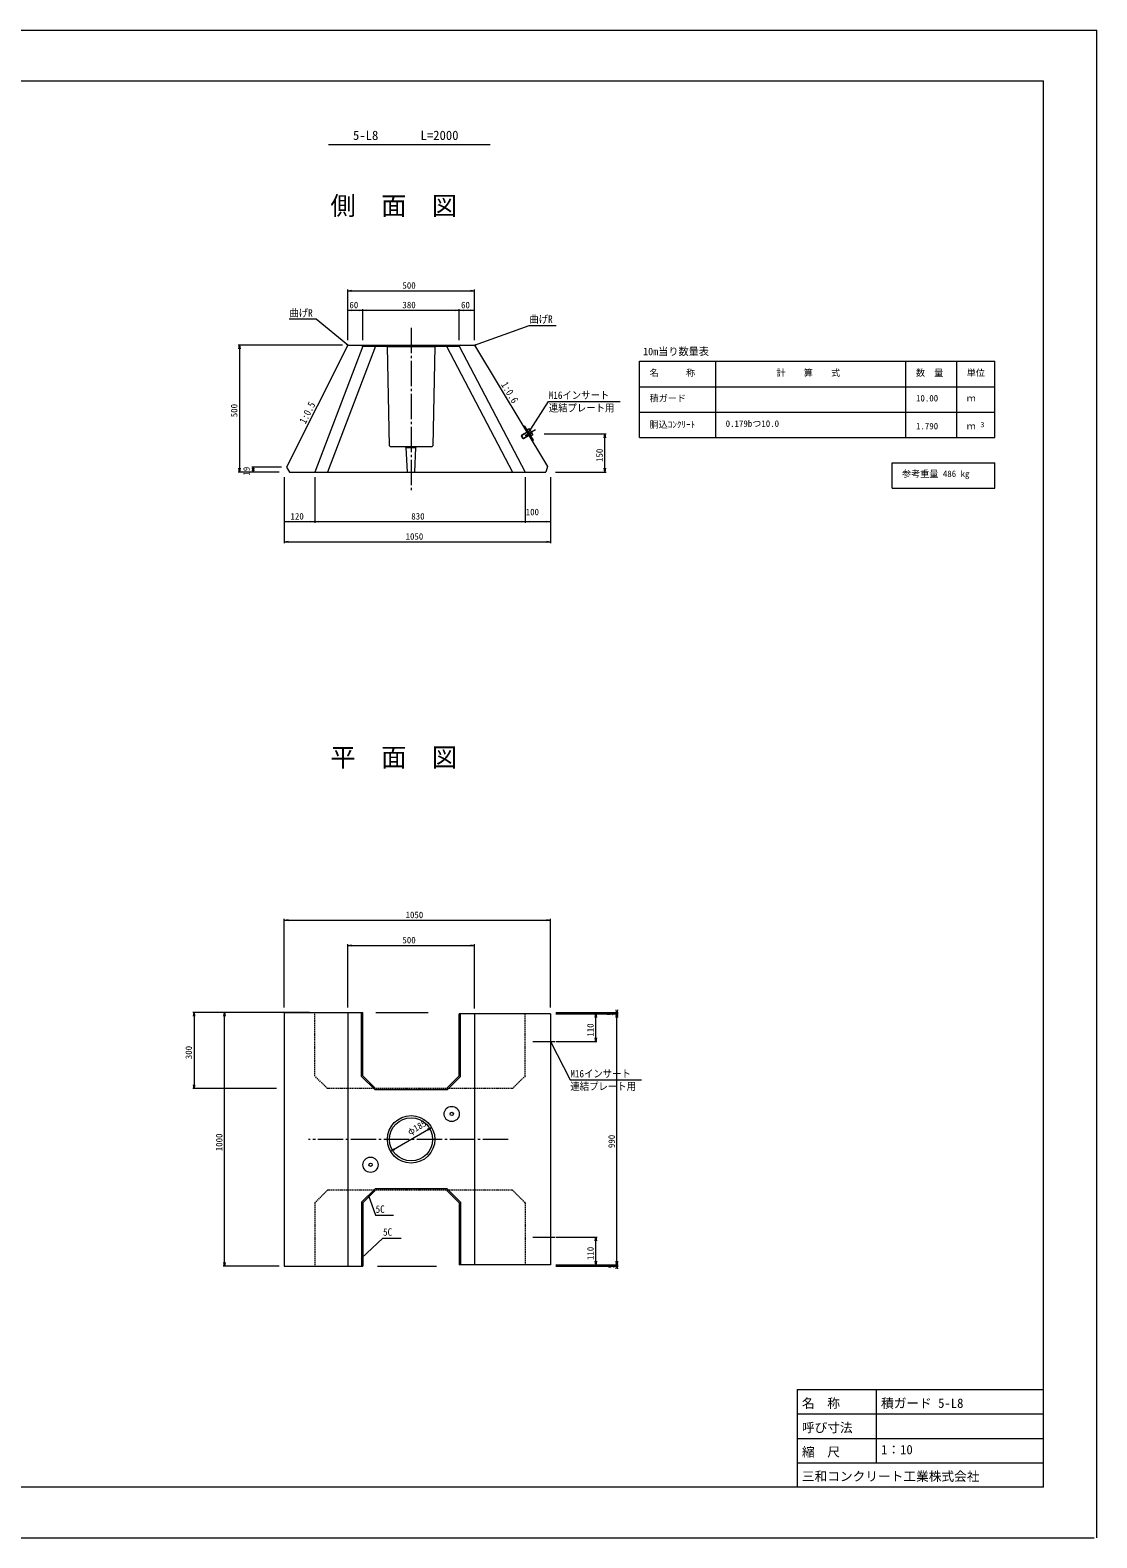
# Model space of a CAD drawing. Units: millimetres on the paper, with parts at other scales. Extents: x 0 to 841, y 2 to 596.
# Drawn here: x 421 to 841, y 2 to 596 of the extents above; entities that cross this region are included whole.
import ezdxf
from ezdxf.enums import TextEntityAlignment as Align

# ---------------------------------------------------------------- set-up
doc = ezdxf.new("R2010")
doc.units = ezdxf.units.MM
doc.linetypes.add('USER1', pattern=[13, 10, -1, 1, -1])
doc.linetypes.add('USER2', pattern=[0.75, 0.5, -0.25])
for name, color, linetype, lineweight in [('0_2', 7, 'Continuous', 18), ('D-MTR-FRAM（材料表図枠）', 2, 'Continuous', 18), ('D-STR-DIM（寸法）', 7, 'Continuous', 18), ('D-STR-HTXT（旗揚げ）', 7, 'Continuous', 18), ('D-STR-STRn（構造物）', 7, 'USER1', 18), ('D-STR（構造物外形線）', 1, 'Continuous', 18), ('D-TTL(外枠）', 2, 'Continuous', 18), ('DEFPOINTS_3', 8, 'Continuous', 18), ('用紙-作図レイヤ', 5, 'Continuous', 18)]:
    doc.layers.add(name, color=color, linetype=linetype, lineweight=lineweight)
for name, color, linetype in [('D-MTR-TXT(文字列）', 7, 'Continuous'), ('D-MTR（材料表タイトル）', 7, 'Continuous'), ('D-STR-TXT（文字）', 7, 'Continuous'), ('D-TTL-TXT（文字）', 7, 'Continuous')]:
    doc.layers.add(name, color=color, linetype=linetype)
doc.styles.add('ＭＳ ゴシック', font='')
doc.styles.get('ＭＳ ゴシック').set_extended_font_data('MS Gothic')

msp = doc.modelspace()

# ---------------------------------------------------------------- linework, layer by layer
at = {"layer": '0_2'}
for p, q in [((545.935, 492.88), (547.435, 493.13)), ((594.435, 493.13), (595.935, 492.88)), ((547.435, 492.63), (545.935, 492.88)), ((545.935, 492.88), (546.135, 492.88)), ((595.935, 492.88), (594.435, 492.63)), ((595.935, 492.88), (595.735, 492.88)), ((545.935, 485.195), (547.435, 485.445)), ((547.435, 484.945), (545.935, 485.195)), ((545.935, 485.195), (546.135, 485.195)), ((550.435, 485.445), (551.935, 485.195)), ((551.935, 485.195), (550.435, 484.945)), ((551.935, 485.195), (551.735, 485.195)), ((551.935, 485.195), (553.435, 485.445)), ((553.435, 484.945), (551.935, 485.195)), ((551.935, 485.195), (552.135, 485.195)), ((588.435, 485.445), (589.935, 485.195)), ((589.935, 485.195), (588.435, 484.945)), ((589.935, 485.195), (589.735, 485.195)), ((589.935, 485.195), (591.435, 485.445)), ((591.435, 484.945), (589.935, 485.195)), ((589.935, 485.195), (590.135, 485.195)), ((594.435, 485.445), (595.935, 485.195)), ((595.935, 485.195), (594.435, 484.945)), ((595.935, 485.195), (595.735, 485.195)), ((503.032, 469.991), (503.282, 471.491)), ((503.282, 471.491), (503.532, 469.991)), ((503.282, 471.491), (503.282, 471.291)), ((545.935, 471.491), (545.48, 471.699)), ((545.935, 471.491), (545.55, 471.81)), ((545.935, 471.491), (545.645, 471.899)), ((595.935, 471.491), (596.345, 471.777)), ((595.935, 471.491), (596.405, 471.661)), ((595.935, 471.491), (596.433, 471.533)), ((616.935, 436.491), (617.085, 436.968)), ((616.935, 436.491), (617.204, 436.913)), ((616.935, 436.491), (617.304, 436.829)), ((647.053, 434.991), (647.303, 436.491)), ((647.303, 436.491), (647.553, 434.991)), ((647.303, 436.491), (647.303, 436.291)), ((503.282, 421.491), (503.032, 422.991)), ((503.532, 422.991), (503.282, 421.491)), ((508.429, 421.891), (508.679, 423.391)), ((508.679, 421.491), (508.429, 422.991)), ((508.679, 423.391), (508.929, 421.891)), ((508.679, 423.391), (508.679, 423.191)), ((508.929, 422.991), (508.679, 421.491)), ((647.303, 421.491), (647.053, 422.991)), ((647.553, 422.991), (647.303, 421.491)), ((503.282, 421.491), (503.282, 421.691)), ((508.679, 421.491), (508.679, 421.691)), ((647.303, 421.491), (647.303, 421.691)), ((520.935, 401.932), (522.435, 402.182)), ((522.435, 401.682), (520.935, 401.932)), ((520.935, 401.932), (521.135, 401.932)), ((531.435, 402.182), (532.935, 401.932)), ((532.935, 401.932), (531.435, 401.682)), ((532.935, 401.932), (532.735, 401.932)), ((532.935, 401.932), (534.435, 402.182)), ((534.435, 401.682), (532.935, 401.932)), ((532.935, 401.932), (533.135, 401.932)), ((614.435, 402.182), (615.935, 401.932)), ((615.935, 401.932), (614.435, 401.682)), ((615.935, 401.932), (615.735, 401.932)), ((615.935, 401.932), (617.435, 402.182)), ((617.435, 401.682), (615.935, 401.932)), ((615.935, 401.932), (616.135, 401.932)), ((624.435, 402.182), (625.935, 401.932)), ((625.935, 401.932), (624.435, 401.682)), ((625.935, 401.932), (625.735, 401.932)), ((520.935, 393.99), (522.435, 394.24)), ((522.435, 393.74), (520.935, 393.99)), ((520.935, 393.99), (521.135, 393.99)), ((624.435, 394.24), (625.935, 393.99)), ((625.935, 393.99), (624.435, 393.74)), ((625.935, 393.99), (625.735, 393.99)), ((520.935, 244.901), (522.435, 245.151)), ((522.435, 244.651), (520.935, 244.901)), ((520.935, 244.901), (521.135, 244.901)), ((624.435, 245.151), (625.935, 244.901)), ((625.935, 244.901), (624.435, 244.651)), ((625.935, 244.901), (625.735, 244.901)), ((545.935, 234.968), (547.435, 235.218)), ((547.435, 234.718), (545.935, 234.968)), ((545.935, 234.968), (546.135, 234.968)), ((594.435, 235.218), (595.935, 234.968)), ((595.935, 234.968), (594.435, 234.718)), ((595.935, 234.968), (595.735, 234.968)), ((485.11, 207.069), (485.36, 208.569)), ((485.36, 208.569), (485.61, 207.069)), ((485.36, 208.569), (485.36, 208.369)), ((497.132, 207.069), (497.382, 208.569)), ((497.382, 208.569), (497.632, 207.069)), ((497.382, 208.569), (497.382, 208.369)), ((643.456, 206.569), (643.706, 208.069)), ((643.706, 208.069), (643.956, 206.569)), ((643.706, 208.069), (643.706, 207.869)), ((652.069, 208.069), (651.819, 209.569)), ((651.819, 207.069), (652.069, 208.569)), ((651.819, 206.569), (652.069, 208.069)), ((652.319, 209.569), (652.069, 208.069)), ((652.069, 208.569), (652.319, 207.069)), ((652.069, 208.569), (652.069, 208.369)), ((652.069, 208.069), (652.069, 208.269)), ((652.069, 208.069), (652.319, 206.569)), ((652.069, 208.069), (652.069, 207.869)), ((643.706, 197.069), (643.456, 198.569)), ((643.956, 198.569), (643.706, 197.069)), ((643.706, 197.069), (643.706, 197.269)), ((485.36, 178.569), (485.11, 180.069)), ((485.61, 180.069), (485.36, 178.569)), ((485.36, 178.569), (485.36, 178.769)), ((577.506, 162.685), (578.928, 163.224)), ((578.928, 163.224), (577.758, 162.253)), ((578.928, 163.224), (578.755, 163.124)), ((562.942, 153.913), (564.112, 154.884)), ((564.364, 154.452), (562.942, 153.913)), ((562.942, 153.913), (563.115, 154.014)), ((554.082, 136.422), (554.249, 135.951)), ((554.082, 136.422), (554.366, 136.011)), ((554.082, 136.422), (554.122, 135.924)), ((643.485, 118.569), (643.735, 120.069)), ((643.735, 120.069), (643.985, 118.569)), ((643.735, 120.069), (643.735, 119.869)), ((497.382, 108.569), (497.132, 110.069)), ((497.632, 110.069), (497.382, 108.569)), ((497.382, 108.569), (497.382, 108.769)), ((551.435, 111.816), (551.699, 112.241)), ((551.435, 111.816), (551.8, 112.158)), ((551.435, 111.816), (551.876, 112.052)), ((643.735, 109.069), (643.485, 110.569)), ((643.985, 110.569), (643.735, 109.069)), ((643.735, 109.069), (643.735, 109.269)), ((652.069, 109.069), (651.819, 110.569)), ((652.069, 108.569), (651.819, 110.069)), ((651.819, 107.569), (652.069, 109.069)), ((652.319, 110.569), (652.069, 109.069)), ((652.319, 110.069), (652.069, 108.569)), ((652.069, 109.069), (652.069, 109.269)), ((652.069, 109.069), (652.319, 107.569)), ((652.069, 109.069), (652.069, 108.869)), ((652.069, 108.569), (652.069, 108.769))]:
    msp.add_line(p, q, dxfattribs=at)
at = {"layer": 'D-MTR-FRAM（材料表図枠）'}
for p, q in [((661.017, 465.106), (801.017, 465.106)), ((661.017, 435.106), (661.017, 465.106)), ((691.017, 435.106), (691.017, 465.106)), ((766.017, 435.106), (766.017, 465.106)), ((786.017, 435.106), (786.017, 465.106)), ((786.017, 435.106), (786.017, 465.106)), ((801.017, 435.106), (801.017, 465.106)), ((661.017, 455.106), (801.017, 455.106)), ((661.017, 445.106), (801.017, 445.106)), ((661.017, 435.106), (801.017, 435.106)), ((760.569, 415.106), (760.569, 425.106)), ((760.569, 425.106), (801.017, 425.106)), ((801.017, 415.106), (801.017, 425.106)), ((760.569, 415.106), (801.017, 415.106))]:
    msp.add_line(p, q, dxfattribs=at)
at = {"layer": 'D-STR-DIM（寸法）'}
for p, q in [((545.935, 473.491), (545.935, 493.38)), ((595.935, 473.491), (595.935, 493.38)), ((546.135, 492.88), (595.735, 492.88)), ((545.935, 473.491), (545.935, 485.695)), ((546.135, 485.195), (551.735, 485.195)), ((551.935, 473.491), (551.935, 485.695)), ((551.935, 473.491), (551.935, 485.695)), ((552.135, 485.195), (589.735, 485.195)), ((589.935, 473.491), (589.935, 485.695)), ((589.935, 473.491), (589.935, 485.695)), ((590.135, 485.195), (595.735, 485.195)), ((595.935, 473.491), (595.935, 485.695)), ((543.935, 471.491), (502.782, 471.491)), ((503.282, 471.291), (503.282, 421.691)), ((623.419, 436.491), (647.803, 436.491)), ((647.303, 421.691), (647.303, 436.291)), ((519.885, 423.391), (508.179, 423.391)), ((508.679, 421.691), (508.679, 423.191)), ((518.935, 421.491), (502.782, 421.491)), ((518.935, 421.491), (508.179, 421.491)), ((520.935, 419.491), (520.935, 401.432)), ((520.935, 419.491), (520.935, 393.49)), ((532.935, 419.491), (532.935, 401.432)), ((532.935, 419.491), (532.935, 401.432)), ((615.935, 419.491), (615.935, 401.432)), ((615.935, 419.491), (615.935, 401.432)), ((625.935, 419.491), (625.935, 401.432)), ((625.935, 419.491), (625.935, 393.49)), ((627.919, 421.491), (647.803, 421.491)), ((521.135, 401.932), (532.735, 401.932)), ((533.135, 401.932), (615.735, 401.932)), ((616.135, 401.932), (625.735, 401.932)), ((521.135, 393.99), (625.735, 393.99)), ((520.935, 210.569), (520.935, 245.401)), ((521.135, 244.901), (625.735, 244.901)), ((625.935, 210.569), (625.935, 245.401)), ((545.935, 210.569), (545.935, 235.468)), ((546.135, 234.968), (595.735, 234.968)), ((595.935, 210.069), (595.935, 235.468)), ((530.935, 208.569), (484.86, 208.569)), ((485.36, 208.369), (485.36, 178.769)), ((518.935, 208.569), (496.882, 208.569)), ((497.382, 108.769), (497.382, 208.369)), ((627.935, 208.569), (652.569, 208.569)), ((627.935, 208.069), (652.569, 208.069)), ((627.935, 208.069), (652.569, 208.069)), ((627.935, 208.069), (644.206, 208.069)), ((652.069, 208.269), (652.069, 208.369)), ((643.706, 197.269), (643.706, 207.869)), ((652.069, 109.269), (652.069, 207.869)), ((627.935, 197.069), (644.206, 197.069)), ((517.883, 178.569), (484.86, 178.569)), ((563.115, 154.014), (578.755, 163.124)), ((627.935, 120.069), (644.235, 120.069)), ((643.735, 109.269), (643.735, 119.869)), ((518.935, 108.569), (496.882, 108.569)), ((627.935, 109.069), (652.569, 109.069)), ((627.935, 109.069), (652.569, 109.069)), ((627.935, 108.569), (652.569, 108.569)), ((631.935, 109.069), (644.235, 109.069)), ((652.069, 108.769), (652.069, 108.869))]:
    msp.add_line(p, q, dxfattribs=at)
at = {"layer": 'D-STR-HTXT（旗揚げ）'}
msp.add_line((538.32, 550.572), (602.104, 550.572), dxfattribs=at)
at = {"layer": 'D-STR-STRn（構造物）'}
for p, q in [((570.935, 478.297), (570.935, 413.854)), ((609.193, 158.569), (530.446, 158.569))]:
    msp.add_line(p, q, dxfattribs=at)
at = {"layer": 'D-STR（構造物外形線）'}
for p, q in [((545.935, 471.491), (521.885, 423.391)), ((551.935, 471.041), (532.935, 421.491)), ((556.935, 471.041), (537.935, 421.491)), ((545.935, 471.491), (595.935, 471.491)), ((551.435, 471.491), (551.935, 471.041)), ((551.935, 471.041), (589.935, 471.041)), ((556.728, 471.491), (556.935, 471.041)), ((561.435, 470.891), (560.935, 471.491)), ((561.435, 470.891), (580.435, 470.891)), ((562.429, 431.791), (561.585, 470.891)), ((580.285, 470.891), (579.442, 431.791)), ((580.935, 471.491), (580.435, 470.891)), ((585.142, 471.491), (584.935, 471.041)), ((584.935, 471.041), (610.935, 421.491)), ((590.435, 471.491), (589.935, 471.041)), ((589.935, 471.041), (615.935, 421.491)), ((595.935, 471.491), (624.668, 423.602)), ((615.777, 439.587), (615.263, 439.278)), ((619.122, 434.013), (615.777, 439.587)), ((615.965, 435.909), (619.941, 438.295)), ((619.122, 434.013), (618.607, 433.704)), ((562.735, 431.491), (562.429, 431.791)), ((562.735, 431.491), (579.135, 431.491)), ((569.035, 431.191), (568.735, 431.491)), ((569.51, 421.491), (569.035, 431.191)), ((569.035, 431.191), (572.835, 431.191)), ((572.36, 421.491), (572.835, 431.191)), ((572.835, 431.191), (573.135, 431.491)), ((579.135, 431.491), (579.442, 431.791)), ((521.885, 423.391), (523.059, 421.491)), ((624.668, 423.602), (624.035, 421.491)), ((523.059, 421.491), (624.035, 421.491)), ((569.51, 421.491), (572.36, 421.491)), ((520.935, 208.569), (520.935, 108.569)), ((520.935, 208.569), (551.935, 208.569)), ((545.935, 208.569), (545.935, 109.569)), ((551.435, 183.362), (551.435, 208.569)), ((551.935, 183.569), (551.935, 208.569)), ((589.935, 183.569), (589.935, 208.069)), ((625.935, 208.069), (589.935, 208.069)), ((590.435, 183.362), (590.435, 208.069)), ((595.935, 208.069), (595.935, 109.069)), ((625.935, 208.069), (625.935, 109.069)), ((556.728, 178.069), (551.435, 183.362)), ((556.935, 178.569), (551.935, 183.569)), ((589.935, 183.569), (584.935, 178.569)), ((590.435, 183.362), (585.142, 178.069)), ((585.142, 178.069), (556.728, 178.069)), ((556.728, 139.069), (551.435, 133.776)), ((556.935, 138.569), (551.935, 133.569)), ((585.142, 139.069), (556.728, 139.069)), ((589.935, 133.569), (584.935, 138.569)), ((590.435, 133.776), (585.142, 139.069)), ((551.435, 133.776), (551.435, 108.569)), ((551.935, 133.569), (551.935, 108.569)), ((589.935, 133.569), (589.935, 109.069)), ((590.435, 133.776), (590.435, 109.069)), ((520.935, 108.569), (551.935, 108.569)), ((545.935, 109.569), (545.935, 108.569)), ((625.935, 109.069), (589.935, 109.069))]:
    msp.add_line(p, q, dxfattribs=at)
at = {"layer": 'D-STR（構造物外形線）', "color": 7, "linetype": 'USER2'}
for p, q in [((532.935, 183.569), (532.935, 208.569)), ((615.935, 183.569), (615.935, 208.069)), ((537.935, 178.569), (532.935, 183.569)), ((610.935, 178.569), (537.935, 178.569)), ((615.935, 183.569), (610.935, 178.569)), ((537.935, 138.569), (532.935, 133.569)), ((610.935, 138.569), (537.935, 138.569)), ((615.935, 133.569), (610.935, 138.569)), ((532.935, 133.569), (532.935, 108.569)), ((615.935, 133.569), (615.935, 109.069))]:
    msp.add_line(p, q, dxfattribs=at)
at = {"layer": 'D-STR（構造物外形線）', "color": 4}
for p, q in [((557.018, 208.569), (577.604, 208.569)), ((557.71, 108.569), (580.969, 108.569))]:
    msp.add_line(p, q, dxfattribs=at)
at = {"layer": 'D-STR（構造物外形線）', "color": 5}
for p, q in [((618.941, 197.069), (627.62, 197.069)), ((618.941, 120.069), (627.632, 120.069))]:
    msp.add_line(p, q, dxfattribs=at)
at = {"layer": 'D-STR（構造物外形線）'}
for centre, radius in [((570.935, 158.569), 9.35), ((570.935, 158.569), 8.5), ((586.935, 168.569), 3), ((586.935, 168.569), 0.65), ((554.935, 148.569), 3), ((554.935, 148.569), 0.65)]:
    msp.add_circle(centre, radius, dxfattribs=at)
at = {"layer": 'D-TTL(外枠）'}
for p, q in [((25.262, 575.572), (820.262, 575.572)), ((820.262, 21.572), (820.262, 575.572)), ((723.062, 59.972), (820.262, 59.972)), ((723.062, 59.972), (723.062, 21.572)), ((754.262, 59.972), (754.262, 31.172)), ((723.062, 50.372), (820.262, 50.372)), ((723.062, 40.772), (820.262, 40.772)), ((723.062, 31.172), (820.262, 31.172)), ((820.262, 21.572), (25.262, 21.572))]:
    msp.add_line(p, q, dxfattribs=at)
at = {"layer": 'DEFPOINTS_3'}
for p, q in [((0.262, 595.572), (841.262, 595.572)), ((841.262, 1.572), (841.262, 595.572)), ((0.262, 1.572), (840.262, 1.572))]:
    msp.add_line(p, q, dxfattribs=at)
at = {"layer": '用紙-作図レイヤ', "color": 7}
for p, q in [((533.561, 481.722), (522.861, 481.722)), ((545.935, 471.491), (533.561, 481.722)), ((595.935, 471.491), (617.449, 479.261)), ((617.449, 479.261), (628.149, 479.261)), ((616.935, 436.491), (625.099, 449.306)), ((625.099, 449.306), (653.299, 449.306)), ((625.935, 197.069), (633.611, 182.005)), ((633.611, 182.005), (661.811, 182.005)), ((554.082, 136.422), (556.853, 128.649)), ((556.853, 128.649), (564.053, 128.649)), ((551.435, 111.816), (559.765, 119.615)), ((559.765, 119.615), (566.965, 119.615))]:
    msp.add_line(p, q, dxfattribs=at)
at = {"layer": '用紙-作図レイヤ'}
for p, q in [((614.466, 435.942), (614.397, 435.668)), ((615.014, 434.639), (614.397, 435.668)), ((616.846, 437.184), (614.411, 435.723)), ((617.038, 437.486), (614.466, 435.942)), ((615.289, 434.57), (614.466, 435.942)), ((615.289, 434.57), (615.014, 434.639)), ((617.504, 436.086), (615.069, 434.625)), ((617.861, 436.114), (615.289, 434.57)), ((617.502, 438.447), (616.737, 437.988)), ((618.162, 435.612), (616.737, 437.988)), ((617.587, 435.949), (616.764, 437.321)), ((617.038, 437.486), (616.846, 437.184)), ((617.859, 437.853), (617.093, 437.394)), ((617.69, 438.343), (617.502, 438.447)), ((617.861, 436.114), (617.504, 436.086)), ((618.924, 436.285), (617.69, 438.343)), ((618.572, 436.665), (617.806, 436.206)), ((618.928, 436.071), (618.162, 435.612)), ((618.928, 436.071), (618.924, 436.285))]:
    msp.add_line(p, q, dxfattribs=at)
for centre, radius, start, end in [((617.246, 437.89), 0.613, 356.57951, 65.348), ((616.341, 436.135), 2.293, 13.3758, 48.55171), ((618.316, 436.108), 0.613, 356.57951, 65.348)]:
    msp.add_arc(centre, radius, start, end, dxfattribs=at)

# ---------------------------------------------------------------- texts
at = {"layer": 'D-MTR-TXT(文字列）', "style": 'ＭＳ ゴシック'}
for s, height, p in [('名\u3000\u3000\u3000称', 2.566, (664.94, 458.509)), ('計\u3000\u3000算\u3000\u3000式', 2.566, (714.948, 458.509)), ('数\u3000量', 2.566, (769.94, 458.509)), ('単位', 2.566, (789.94, 458.509)), ('積ガード', 2.566, (664.94, 448.509)), ('10.00', 2.566, (769.967, 448.509)), ('ｍ', 2.566, (789.94, 448.509)), ('胴込ｺﾝｸﾘｰﾄ', 2.566, (664.94, 438.141)), ('0.179bつ10.0', 2.566, (694.94, 438.509)), ('1.790', 2.566, (769.967, 437.509)), ('ｍ', 2.566, (789.94, 437.509)), ('3', 2.053, (795.342, 438.513)), ('参考重量 486 kg', 2.566, (764.444, 418.728))]:
    msp.add_text(s, height=height, dxfattribs=at).set_placement(p, align=Align.BOTTOM_LEFT)
at = {"layer": 'D-MTR（材料表タイトル）', "style": 'ＭＳ ゴシック'}
msp.add_text('10m当り数量表', height=2.933, dxfattribs=at).set_placement((662.36, 466.631), align=Align.BOTTOM_LEFT)
at = {"layer": 'D-STR-DIM（寸法）', "style": 'ＭＳ ゴシック'}
for s, p in [('500', (567.515, 492.93)), ('60', (546.625, 485.245)), ('380', (567.515, 485.245)), ('60', (590.625, 485.245)), ('120', (523.391, 401.982)), ('830', (571.015, 401.982)), ('100', (616.118, 403.694)), ('1050', (568.754, 394.04)), ('1050', (568.754, 244.951)), ('500', (567.515, 235.018))]:
    msp.add_text(s, height=2.566, dxfattribs=at).set_placement(p, align=Align.BOTTOM_LEFT)
for s, rotation, p in [('500', 90, (503.232, 443.071)), ('150', 90, (647.253, 425.447)), ('19', 90, (508.104, 420.078)), ('5', 90, (651.446, 207.217)), ('110', 90, (643.656, 199.024)), ('300', 90, (485.31, 190.149)), ('1000', 90, (497.332, 153.887)), ('φ185', 30.218, (570.844, 159.513)), ('990', 90, (652.019, 155.131)), ('110', 90, (643.685, 111.024)), ('5', 90, (651.893, 107.717))]:
    msp.add_text(s, height=2.566, rotation=rotation, dxfattribs=at).set_placement(p, align=Align.BOTTOM_LEFT)
at = {"layer": 'D-STR-TXT（文字）', "style": 'ＭＳ ゴシック', "width": 0.9}
for s, rotation, p in [('1:0.6', 300.964, (605.531, 455.498)), ('1:0.5', 63.31, (530.083, 439.787))]:
    msp.add_text(s, height=2.933, rotation=rotation, dxfattribs=at).set_placement(p, align=Align.BOTTOM_LEFT)
at = {"layer": 'D-TTL-TXT（文字）', "style": 'ＭＳ ゴシック'}
for s, height, p in [('5-L8', 3.666, (548.022, 551.211)), ('L=2000', 3.666, (574.667, 551.211)), ('側\u3000面\u3000図', 7.331, (539.114, 520.529)), ('平\u3000面\u3000図', 7.331, (539.114, 303.239)), ('名\u3000称', 3.666, (724.993, 51.685)), ('積ガード 5-L8', 3.666, (756.193, 51.685)), ('呼び寸法', 3.666, (724.993, 42.085)), ('縮\u3000尺', 3.666, (724.993, 32.485)), ('1：10', 3.666, (756.193, 33.399)), ('三和コンクリート工業株式会社', 3.666, (724.993, 22.885))]:
    msp.add_text(s, height=height, dxfattribs=at).set_placement(p, align=Align.BOTTOM_LEFT)
at = {"layer": '用紙-作図レイヤ', "color": 7, "style": 'ＭＳ ゴシック', "width": 0.9}
for s, p in [('曲げR', (522.961, 481.821)), ('曲げR', (617.551, 479.36)), ('M16インサート', (625.201, 449.404)), ('連結プレート用', (625.201, 444.406)), ('M16インサート', (633.712, 182.102)), ('連結プレート用', (633.712, 177.104)), ('5C', (556.952, 128.749)), ('5C', (559.867, 119.715))]:
    msp.add_text(s, height=2.933, dxfattribs=at).set_placement(p, align=Align.BOTTOM_LEFT)

doc.saveas('drawing.dxf')
